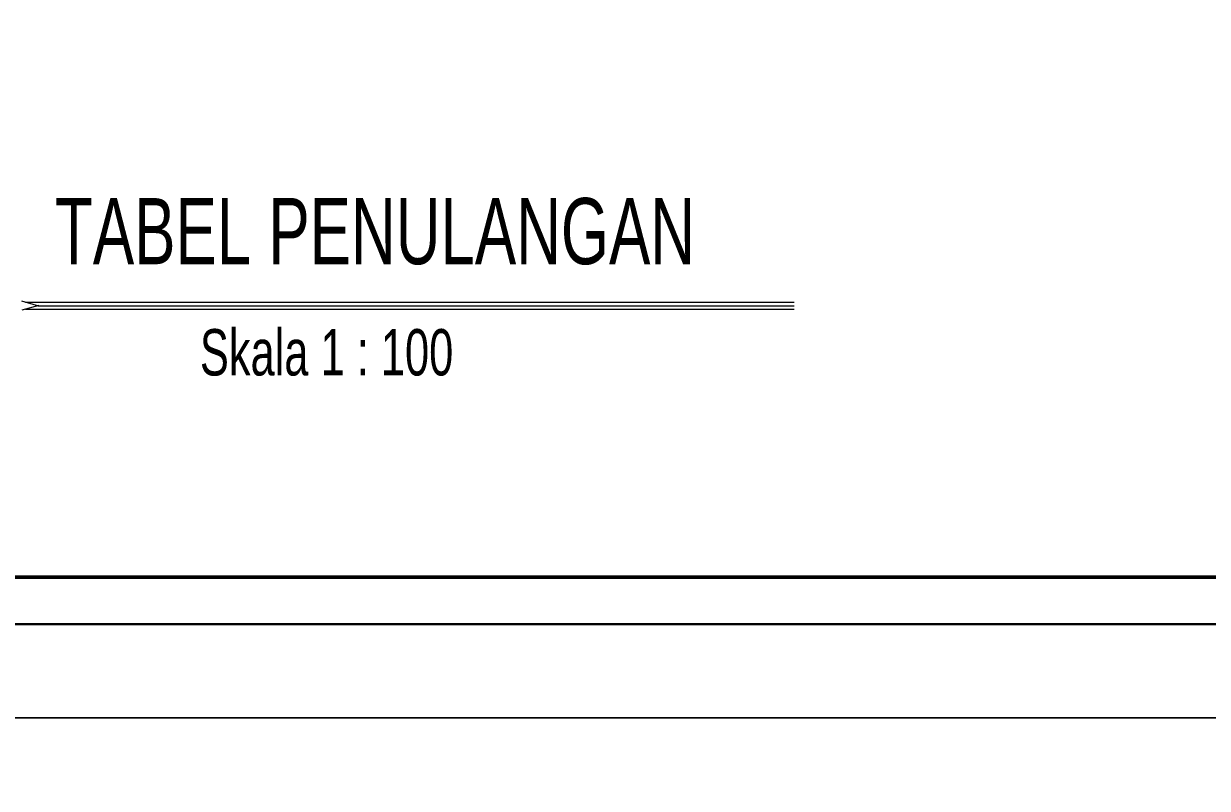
# Model space of a CAD drawing. Header units: centimetres. Extents: x 134057 to 145613, y 5028 to 39996.
# Drawn here: x 134802 to 136080, y 13975 to 14800 of the extents above; entities that cross this region are included whole.
import ezdxf

# ---------------------------------------------------------------- set-up
doc = ezdxf.new("R2010")
doc.units = ezdxf.units.CM
for name, color, linetype, lineweight in [('0.1', 253, 'Continuous', 9), ('Kertas', 252, 'Continuous', 20), ('Legenda', 252, 'Continuous', 20), ('TEXT', 3, 'Continuous', 20)]:
    doc.layers.add(name, color=color, linetype=linetype, lineweight=lineweight)
doc.styles.add('ROMANS', font='ROMANS.SHX', dxfattribs={"width": 0.7})

msp = doc.modelspace()

# ---------------------------------------------------------------- linework, layer by layer
at = {"layer": '0.1', "linetype": 'Continuous', "lineweight": 13}
for p, q in [((134818.701, 14495.046), (134800.259, 14500.293)), ((134818.701, 14495.724), (134800.259, 14490.478))]:
    msp.add_line(p, q, dxfattribs=at)
at = {"layer": '0.1', "linetype": 'Continuous', "lineweight": 9}
for p, q in [((134804.171, 14499.18), (135633.773, 14499.18)), ((134804.171, 14491.591), (135633.773, 14491.591))]:
    msp.add_line(p, q, dxfattribs=at)
at = {"layer": '0.1', "linetype": 'Continuous', "lineweight": 15}
msp.add_line((134817.509, 14495.385), (135633.773, 14495.385), dxfattribs=at)
at = {"layer": 'Kertas'}
for points in [[(134078.342, 17058.174), (138280.779, 17058.174), (138280.779, 14050.647), (134078.342, 14050.647)], [(134078.342, 14050.647), (138280.779, 14050.647), (138280.779, 11043.12), (134078.342, 11043.12)]]:
    msp.add_lwpolyline(points, close=True, dxfattribs=at)
at = {"layer": 'Legenda', "color": 5, "lineweight": 30}
msp.add_lwpolyline([(134230.237, 16906.278), (138179.515, 16906.278), (138179.515, 14151.91), (134230.237, 14151.91)], close=True, dxfattribs=at)
at = {"layer": 'Legenda', "color": 1, "lineweight": 50}
msp.add_lwpolyline([(134280.869, 16855.647), (137470.671, 16855.647), (137470.671, 14202.542), (134280.869, 14202.542)], close=True, dxfattribs=at)

# ---------------------------------------------------------------- texts
at = {"layer": 'TEXT', "color": 52, "lineweight": 15, "width": 23529.60895, "attachment_point": 1, "style": 'ROMANS'}
for s, insert, char_height in [('\\pt5.65;{\\fCastellar|b0|i0|c0|p18;TABEL PENULANGAN}', (134836.085, 14611.54), 71.39782), ('\\pt3.96;{\\fColonna MT|b0|i0|c0|p82;Skala 1 : 100}', (134992.445, 14470.136), 50.04503)]:
    msp.add_mtext(s, dxfattribs=dict(at, insert=insert, char_height=char_height))

doc.saveas('drawing.dxf')
